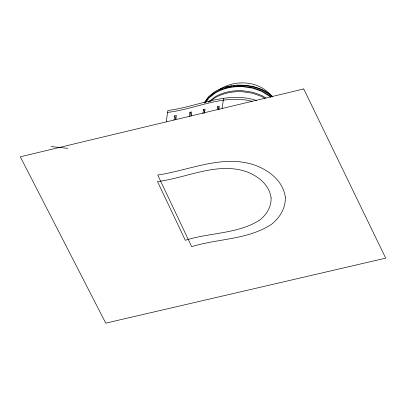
<?xml version="1.0" encoding="UTF-8"?>
<svg xmlns="http://www.w3.org/2000/svg" width="406" height="406" viewBox="0 0 406 406"><rect width="100%" height="100%" fill="white"/><g stroke="black" fill="none" stroke-linecap="round" stroke-linejoin="round"><path stroke-width="0.61" d="M166.242 121.739L167.881 110.493C197.042 106.945 227.05 90.594 256.587 100.541M174.017 120.105L174.646 115.806L176.392 115.431L175.768 119.724M189.343 116.446L189.952 112.279L191.561 111.929L190.952 116.096M202.924 113.66L203.538 109.447L205.076 109.112L204.462 113.325M217.256 109.676L217.712 106.55L219.301 106.205L218.844 109.336M222.082 108.483L223.544 98.48M204.051 102.941L208.506 96.669L215.17 91.457A43.442 32.536 8.3 0 1 243.275 85.194L253.222 86.706L262.322 89.959L269.965 94.72A32.328 24.213 8.3 0 1 272.385 96.872M204.594 102.967L208.364 97.663L215.023 92.446A43.442 32.536 8.3 0 1 243.133 86.184L253.075 87.701L262.18 90.949L269.817 95.714A32.328 24.213 8.3 0 1 271.299 96.978M205.725 102.576L209.004 97.963L215.53 92.852A42.584 31.891 8.3 0 1 243.087 86.711L252.836 88.198L261.758 91.386L269.249 96.055A31.693 23.736 8.3 0 1 270.7 97.293M206.588 99.739L207.466 98.841M211.419 94.811L212.297 93.913M208.111 102.231L214.769 97.014A43.442 32.536 8.3 0 1 242.879 90.751L252.821 92.269L261.926 95.517L266.001 98.059M209.866 101.733L214.627 98.008A43.442 32.536 8.3 0 1 242.732 91.746L252.679 93.258L261.779 96.511L264.834 98.414M212.81 93.613L213.84 93.004M218.946 89.959C234.054 79.409 257.8 80.403 270.229 94.603M220.011 89.356L222.305 88.609M225.751 87.493L229.197 86.371L231.709 86.072M167.607 112.391C195.479 109.239 223.736 93.72 252.08 101.358M233.592 85.844L234.846 85.691M236.099 85.544C248.868 84.341 262.743 87.539 272.406 96.313M51.09 146.551L67.812 148.342M217.712 106.55L219.007 109.285M203.538 109.447L204.878 112.274M189.952 112.279L191.47 115.487M174.646 115.806L175.95 118.562M271.081 197.813C271.492 206.618 266.717 214.444 260.038 219.844C237.997 234.196 209.724 232.389 185.334 240.301L157.513 181.583C186.861 177.95 217.108 161.547 246.818 171.789C258.262 176.163 269.411 184.933 271.081 197.813M285.296 197.199C285.799 207.943 279.973 217.489 271.827 224.076C248.259 239.844 218.017 238.495 191.678 246.66L157.736 175.027C189.835 170.322 223.204 153.808 255.699 165.45C269.66 170.784 283.261 181.487 285.296 197.199M303.744 88.955L20.3 156.807L105.753 323.135L385.7 258.15L303.744 88.955"/></g></svg>
